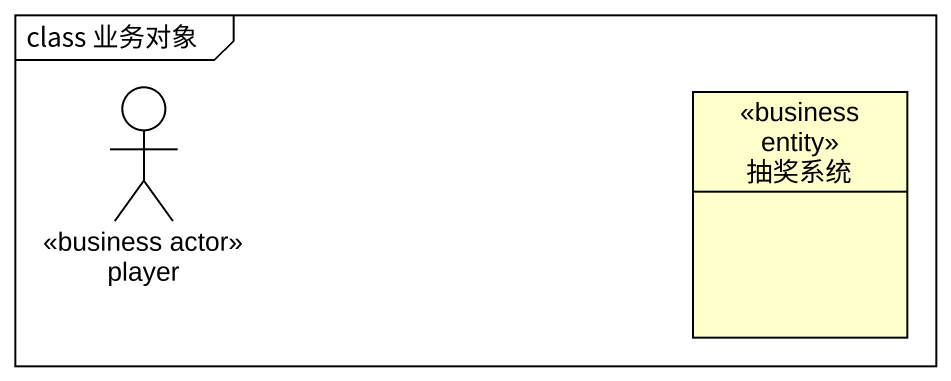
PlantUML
@startuml
mainframe class 业务对象
allowmixing
hide circle
hide empty members
actor player <<business actor>>
class 抽奖系统 <<business entity>>
@enduml
